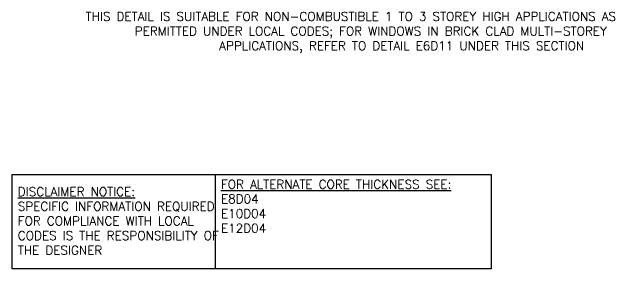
# Model space of a CAD drawing. Header units: inches. Extents: x 2870.9 to 2928.1, y 405.8 to 473.1.
# Drawn here: x 2883.8 to 2922.35, y 405.81 to 422.26 of the extents above; entities that cross this region are included whole.
import ezdxf

# ---------------------------------------------------------------- set-up
doc = ezdxf.new("R2010")
doc.units = ezdxf.units.IN
doc.header["$LTSCALE"] = 0.5
doc.header["$MEASUREMENT"] = 0
doc.layers.add('TEXT', color=4, linetype='CONTINUOUS')
doc.styles.get("Standard").update_dxf_attribs({"font": 'romans.shx'})

msp = doc.modelspace()

# ---------------------------------------------------------------- linework, layer by layer
at = {"layer": 'TEXT'}
msp.add_lwpolyline([(2883.7970298, 411.8461048), (2896.7805357, 411.8461048), (2896.7805357, 405.8080626), (2883.7970298, 405.8080626)], close=True, dxfattribs=at)
msp.add_lwpolyline([(2896.7805357, 411.8461048), (2914.441068, 411.8461048), (2914.441068, 405.8080626), (2896.7805357, 405.8080626)], dxfattribs=at)

# ---------------------------------------------------------------- texts
at = {"layer": 'TEXT', "char_height": 0.5625, "attachment_point": 4}
for s, insert, width in [('{\\W2.57532; }THIS DETAIL IS SUITABLE FOR NON-COMBUSTIBLE 1 TO 3 STOREY HIGH APPLICATIONS AS\\P{\\W5.3591;  }PERMITTED UNDER LOCAL CODES; FOR WINDOWS IN BRICK CLAD MULTI-STOREY \\P{\\W8.2394;   }APPLICATIONS, REFER TO DETAIL E6D11 UNDER THIS SECTION', (2887.5082355, 420.9505786), 40.636119351), ('{\\LFOR ALTERNATE CORE THICKNESS SEE:\\P}E8D04\\PE10D04\\PE12D04', (2897.1559447, 409.8200452), 23.332952103), ('{\\LDISCLAIMER NOTICE:}\\PSPECIFIC INFORMATION REQUIRED FOR COMPLIANCE WITH LOCAL CODES IS THE RESPONSIBILITY OF THE DESIGNER', (2884.1639772, 408.8800155), 14.00235015)]:
    msp.add_mtext(s, dxfattribs=dict(at, insert=insert, width=width))

doc.saveas('drawing.dxf')
